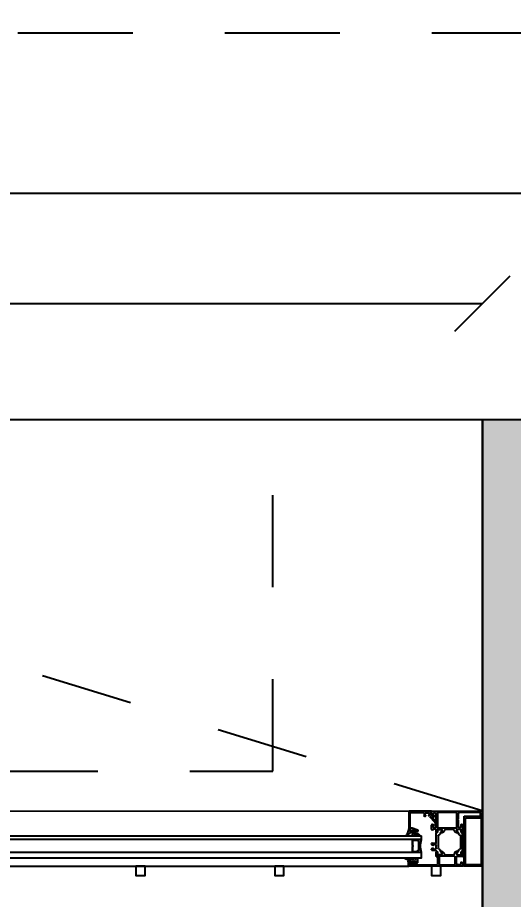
# Model space of a CAD drawing. Header units: metres. Extents: x 493 to 630, y -132 to -15.
# Drawn here: x 510.658 to 511.197, y -92.476 to -91.518 of the extents above; entities that cross this region are included whole.
import ezdxf

# ---------------------------------------------------------------- set-up
doc = ezdxf.new("R2010")
doc.units = ezdxf.units.M
doc.header["$MEASUREMENT"] = 0
doc.header["$PDMODE"] = 3
doc.linetypes.add('HIDDEN', pattern=[0.375, 0.25, -0.125])
doc.linetypes.add('HIDDEN2', pattern=[0.1875, 0.125, -0.0625])
for name, color, linetype in [('a_caramida', 2, 'Continuous'), ('a_cote_50', 9, 'Continuous'), ('a_gipscarton', 41, 'Continuous'), ('a_grinzi', 253, 'HIDDEN'), ('a_pereti_hasuri', 253, 'Continuous'), ('a_punctat', 40, 'HIDDEN2'), ('a_sticla', 4, 'Continuous'), ('a_tamplarie_ferestre', 6, 'Continuous'), ('a_vederi', 74, 'Continuous'), ('a_vederi subtiri', 124, 'Continuous')]:
    doc.layers.add(name, color=color, linetype=linetype)
doc.layers.add('a_suprafete', color=7, linetype='Continuous', plot=False)
doc.styles.get("Standard").update_dxf_attribs({"font": 'ARIALN.TTF'})
doc.dimstyles.new('50 cote', dxfattribs={"dimtxt": 0.09, "dimasz": 0.06, "dimexe": 0, "dimexo": 0, "dimgap": 0.018, "dimtad": 1, "dimdec": 1, "dimlfac": 100, "dimrnd": 0.5, "dimdsep": 46, "dimtxsty": 'Standard', "dimblk": 'OBLIQUE', "dimcen": 0.00045, "dimclrd": 256, "dimclrt": 4, "dimadec": 1, "dimazin": 0, "dimtfac": 1, "dimtdec": 1, "dimtix": 1, "dimtofl": 0, "dimtmove": 0, "dimatfit": 3, "dimldrblk": 'OBLIQUE', "dimfxl": 0, "dimtolj": 1, "dimtzin": 0, "dimarcsym": 0})

# ---------------------------------------------------------------- blocks, each defined once
blk = doc.blocks.new('_Oblique')
at = {"color": 0, "linetype": 'ByBlock', "lineweight": -2}
blk.add_line((-0.5, -0.5), (0.5, 0.5), dxfattribs=at)
blk = doc.blocks.new('*D393')
at = {"layer": 'a_cote_50', "lineweight": -2, "ltscale": 0.3}
blk.add_line((508.90846, -91.70837), (511.45846, -91.70837), dxfattribs=at)
at = {"layer": 'Defpoints', "color": 0, "ltscale": 0.3}
for p in [(508.90846, -91.60108), (511.45846, -91.60108), (511.45846, -91.70837)]:
    blk.add_point(p, dxfattribs=at)
at = {"layer": 'a_cote_50', "lineweight": -2, "ltscale": 0.3, "xscale": 0.06, "yscale": 0.06, "zscale": 0.06, "rotation": 180}
blk.add_blockref('_Oblique', (508.90846, -91.70837), dxfattribs=at)
at = {"layer": 'a_cote_50', "lineweight": -2, "ltscale": 0.3, "xscale": 0.06, "yscale": 0.06, "zscale": 0.06}
blk.add_blockref('_Oblique', (511.45846, -91.70837), dxfattribs=at)
at = {"layer": 'a_cote_50', "color": 4, "ltscale": 0.3, "insert": (510.18346, -91.64442), "char_height": 0.09, "attachment_point": 5}
blk.add_mtext('\\A1;255', dxfattribs=at)
blk = doc.blocks.new('*D396')
at = {"layer": 'a_cote_50', "lineweight": -2, "ltscale": 0.3}
blk.add_line((508.90846, -91.95453), (514.52278, -79.86453), dxfattribs=at)
at = {"layer": 'Defpoints', "color": 0, "ltscale": 0.3}
for p in [(514.52278, -79.86453), (514.52278, -79.86453), (508.90846, -91.95453)]:
    blk.add_point(p, dxfattribs=at)
at = {"layer": 'a_cote_50', "lineweight": -2, "ltscale": 0.3, "xscale": 0.06, "yscale": 0.06, "zscale": 0.06}
for p, rotation in [((514.52278, -79.86453), 65.09090529956146), ((508.90846, -91.95453), 245.0909052995615)]:
    blk.add_blockref('_Oblique', p, dxfattribs=dict(at, rotation=rotation))
at = {"layer": 'a_cote_50', "color": 4, "ltscale": 0.3, "insert": (511.95014, -85.25266), "char_height": 0.09, "attachment_point": 5, "rotation": 65.09091}
blk.add_mtext('\\A1;1333', dxfattribs=at)
blk = doc.blocks.new('*D397')
at = {"layer": 'a_cote_50', "lineweight": -2, "ltscale": 0.3}
blk.add_line((514.44846, -91.98453), (507.80846, -79.72914), dxfattribs=at)
at = {"layer": 'Defpoints', "color": 0, "ltscale": 0.3}
for p in [(507.80846, -79.72914), (507.80846, -79.72914), (514.44846, -91.98453)]:
    blk.add_point(p, dxfattribs=at)
at = {"layer": 'a_cote_50', "lineweight": -2, "ltscale": 0.3, "xscale": 0.06, "yscale": 0.06, "zscale": 0.06}
for p, rotation in [((507.80846, -79.72914), 118.4489404004919), ((514.44846, -91.98453), 298.4489404004919)]:
    blk.add_blockref('_Oblique', p, dxfattribs=dict(at, rotation=rotation))
at = {"layer": 'a_cote_50', "color": 4, "ltscale": 0.3, "insert": (510.99617, -85.47844), "char_height": 0.09, "attachment_point": 5, "rotation": 298.44894}
blk.add_mtext('\\A1;1394', dxfattribs=at)
blk = doc.blocks.new('*D551')
at = {"layer": 'a_cote_50', "lineweight": -2, "ltscale": 0.3}
blk.add_line((509.21346, -91.82833), (511.16346, -91.82833), dxfattribs=at)
at = {"layer": 'Defpoints', "color": 0, "ltscale": 0.3}
for p in [(511.16346, -91.82833), (509.21346, -91.93608), (511.16346, -91.93608)]:
    blk.add_point(p, dxfattribs=at)
at = {"layer": 'a_cote_50', "lineweight": -2, "ltscale": 0.3, "xscale": 0.06, "yscale": 0.06, "zscale": 0.06, "rotation": 180}
blk.add_blockref('_Oblique', (509.21346, -91.82833), dxfattribs=at)
at = {"layer": 'a_cote_50', "lineweight": -2, "ltscale": 0.3, "xscale": 0.06, "yscale": 0.06, "zscale": 0.06}
blk.add_blockref('_Oblique', (511.16346, -91.82833), dxfattribs=at)
at = {"layer": 'a_cote_50', "color": 4, "ltscale": 0.3, "char_height": 0.09, "attachment_point": 5}
for s, insert in [('\\A1;195', (510.18846, -91.76438)), ('\\A1;34', (510.18846, -91.89229))]:
    blk.add_mtext(s, dxfattribs=dict(at, insert=insert))
blk = doc.blocks.new('__4FAFA3F2_FC5C_44BB_A64D_ECB77A95FE74_')
at = {"layer": 'a_vederi subtiri'}
for p, q in [((-125.45, 67), (-125.45, 71)), ((-125.01, 71), (-125.01, 67)), ((-125.01, 66.81), (-125.01, 70.75)), ((-124.7, 66.81), (-124.7, 70.75)), ((-124.36, 71.5), (-123.26, 71.5)), ((-124.36, 71.14), (-119.03, 71.14)), ((-123.26, 71.5), (-123.04, 71.25)), ((-123.04, 71.25), (-122.83, 71.5)), ((-122.83, 71.5), (-118.89, 71.5)), ((-118.01, 71.5), (-114.08, 71.5)), ((-117.87, 71.14), (-112.54, 71.14)), ((-114.08, 71.5), (-113.86, 71.25)), ((-113.86, 71.25), (-113.64, 71.5)), ((-113.64, 71.5), (-112.54, 71.5)), ((-112.2, 70.75), (-112.2, 66.81)), ((-111.89, 67), (-111.89, 71)), ((-111.89, 70.75), (-111.89, 66.81)), ((-111.45, 71), (-111.45, 67)), ((-125.45, 61.5), (-125.45, 67)), ((-125.01, 67), (-125.01, 66.81)), ((-124.82, 66.28), (-123.45, 64.72)), ((-123.45, 64.72), (-124.82, 66.28)), ((-123.23, 64.97), (-124.6, 66.53)), ((-113.91, 64.86), (-122.99, 64.86)), ((-122.99, 64.5), (-113.91, 64.5)), ((-113.91, 64.5), (-122.99, 64.5)), ((-112.3, 66.53), (-113.67, 64.97)), ((-113.45, 64.72), (-112.08, 66.28)), ((-112.08, 66.28), (-113.45, 64.72)), ((-111.89, 66.81), (-111.89, 67)), ((-111.45, 67), (-111.45, 61.5))]:
    blk.add_line(p, q, dxfattribs=at)
at = {"layer": 'a_vederi subtiri', "extrusion": (2e-16, 2e-16, -1)}
for centre, radius, start, end in [((125.23, 71.03), 0.221, 352.37185, 187.62815), ((124.31, 70.79), 0.708, 356.44057, 85.93128), ((124.33, 70.77), 0.368, 356.44057, 85.93128), ((118.45, 71.68), 0.787, 223.03501, 316.96499), ((118.45, 71.76), 0.512, 210.75551, 329.24449), ((112.59, 70.79), 0.708, 94.06872, 183.55943), ((112.57, 70.77), 0.368, 94.06872, 183.55943), ((111.67, 71.03), 0.221, 352.37185, 187.62815), ((125.23, 66.97), 0.221, 172.37185, 7.62815), ((125.23, 66.97), 0.221, 172.37185, 7.62815), ((118.45, 44.3), 18.57, 67.85274, 112.14726), ((124.2, 66.8), 0.808, 319.63799, 0.51725), ((124.2, 66.8), 0.808, 319.63799, 0.51725), ((124.28, 66.81), 0.42, 319.63799, 0.51725), ((122.98, 65.12), 0.618, 270.77303, 319.8915), ((122.98, 65.12), 0.618, 270.77303, 319.8915), ((122.99, 65.18), 0.321, 270.77303, 319.8915), ((113.91, 65.18), 0.321, 220.1085, 269.22697), ((113.92, 65.12), 0.618, 220.1085, 269.22697), ((113.92, 65.12), 0.618, 220.1085, 269.22697), ((112.62, 66.81), 0.42, 179.48275, 220.36201), ((112.7, 66.8), 0.808, 179.48275, 220.36201), ((112.7, 66.8), 0.808, 179.48275, 220.36201), ((111.67, 66.97), 0.221, 172.37185, 7.62815), ((111.67, 66.97), 0.221, 172.37185, 7.62815)]:
    blk.add_arc(centre, radius, start, end, dxfattribs=at)
blk = doc.blocks.new('fvsdv')
at = {"layer": 'a_tamplarie_ferestre', "extrusion": (0, -1.5e-15, -1)}
blk.add_line((616.66148, -334.52871), (616.63741, -334.52871), dxfattribs=at)
at = {"layer": 'a_tamplarie_ferestre', "extrusion": (-2e-16, -2.00063e-16, -1)}
for points in [[(-616.63648, -334.46921), (-616.63648, -334.47321)], [(-616.69378, -334.47151), (-616.69378, -334.47321), (-616.69438, -334.47321), (-616.69548, -334.47211), (-616.69548, -334.46871), (-616.63698, -334.46871)], [(-616.63698, -334.47371), (-616.63828, -334.47371)], [(-616.63878, -334.47321), (-616.63878, -334.47271), (-616.63778, -334.47271), (-616.63778, -334.47101)], [(-616.63878, -334.47001), (-616.64278, -334.47001)], [(-616.64378, -334.47101), (-616.64378, -334.47271), (-616.64278, -334.47271), (-616.64278, -334.47321)], [(-616.64328, -334.47371), (-616.64608, -334.47371)], [(-616.64508, -334.47201), (-616.64508, -334.47081)], [(-616.64558, -334.47031), (-616.66148, -334.47031), (-616.66754, -334.47066)], [(-616.64608, -334.47251), (-616.64558, -334.47251)], [(-616.64658, -334.47321), (-616.64658, -334.47301)], [(-616.66848, -334.47166), (-616.66848, -334.47881)], [(-616.66988, -334.47901), (-616.66988, -334.47081)], [(-616.67038, -334.47031), (-616.68658, -334.47031)], [(-616.68708, -334.47081), (-616.68708, -334.47901)], [(-616.68848, -334.47871), (-616.68848, -334.47151)], [(-616.68948, -334.47051), (-616.69278, -334.47051)], [(-616.66648, -334.48492), (-616.66648, -334.48591), (-616.66218, -334.48591)], [(-616.66648, -334.47981), (-616.66648, -334.48121)], [(-616.66648, -334.48221), (-616.66648, -334.48409)], [(-616.66668, -334.48149), (-616.66668, -334.48194)], [(-616.66678, -334.48439), (-616.66776, -334.48439)], [(-616.66798, -334.47931), (-616.66698, -334.47931)], [(-616.66779, -334.48442), (-616.66698, -334.48442)], [(-616.66806, -334.48409), (-616.66806, -334.48133)], [(-616.66809, -334.48172), (-616.66809, -334.48412)], [(-616.66818, -334.48121), (-616.67248, -334.48121)], [(-616.67207, -334.48122), (-616.66859, -334.48122)], [(-616.68658, -334.47951), (-616.67038, -334.47951)], [(-616.67067, -334.48639), (-616.67277, -334.48275)], [(-616.67298, -334.48171), (-616.67298, -334.48241), (-616.6716, -334.48481)], [(-616.67648, -334.48121), (-616.68528, -334.48121)], [(-616.69016, -334.48481), (-616.68878, -334.48241), (-616.68878, -334.48171)], [(-616.69478, -334.47921), (-616.68898, -334.47921)], [(-616.69109, -334.48638), (-616.689, -334.48275)], [(-616.68928, -334.48121), (-616.69358, -334.48121)], [(-616.6897, -334.48122), (-616.69317, -334.48122)], [(-616.69367, -334.48172), (-616.69367, -334.48412)], [(-616.6937, -334.48133), (-616.6937, -334.48409)], [(-616.69397, -334.48442), (-616.69478, -334.48442)], [(-616.694, -334.48439), (-616.69498, -334.48439)], [(-616.69508, -334.48194), (-616.69508, -334.48149)], [(-616.69528, -334.48121), (-616.69528, -334.47971)], [(-616.69528, -334.48409), (-616.69528, -334.48221)], [(-616.69528, -334.48492), (-616.69528, -334.505)], [(-616.66168, -334.48641), (-616.66168, -334.48724)], [(-616.66168, -334.49258), (-616.66168, -334.49341)], [(-616.66218, -334.49391), (-616.66648, -334.49391), (-616.66648, -334.505)], [(-616.66242, -334.48821), (-616.66318, -334.48841), (-616.66318, -334.48741), (-616.66548, -334.48741)], [(-616.66548, -334.49241), (-616.66318, -334.49241), (-616.66318, -334.49141), (-616.66242, -334.49162)], [(-616.66648, -334.48841), (-616.66648, -334.49141)], [(-616.66868, -334.5016), (-616.66868, -334.48833)], [(-616.66919, -334.48746), (-616.67008, -334.48696)], [(-616.69258, -334.48746), (-616.69169, -334.48696)], [(-616.69308, -334.5016), (-616.69308, -334.48833)], [(-616.67008, -334.50297), (-616.66919, -334.50247)], [(-616.67277, -334.50717), (-616.67067, -334.50354)], [(-616.689, -334.50717), (-616.69109, -334.50354)], [(-616.69169, -334.50297), (-616.69258, -334.50246)], [(-616.66168, -334.50871), (-616.66168, -334.51321)], [(-616.66618, -334.50901), (-616.66318, -334.50901), (-616.66318, -334.50821), (-616.66218, -334.50821)], [(-616.66268, -334.51421), (-616.66318, -334.51421), (-616.66318, -334.51171)], [(-616.66418, -334.51071), (-616.66548, -334.51071)], [(-616.66648, -334.50583), (-616.66648, -334.50771)], [(-616.66648, -334.51171), (-616.66648, -334.51871)], [(-616.66668, -334.50799), (-616.66668, -334.50844)], [(-616.66776, -334.50553), (-616.66678, -334.50553)], [(-616.66698, -334.5055), (-616.66779, -334.5055)], [(-616.66798, -334.52661), (-616.66798, -334.51091)], [(-616.66806, -334.50859), (-616.66806, -334.50583)], [(-616.66809, -334.5058), (-616.66809, -334.5082)], [(-616.67248, -334.50871), (-616.66818, -334.50871)], [(-616.66848, -334.51041), (-616.68848, -334.51041)], [(-616.66859, -334.5087), (-616.67207, -334.5087)], [(-616.67159, -334.50511), (-616.67298, -334.50751), (-616.67298, -334.50821)], [(-616.67175, -334.50492), (-616.67171, -334.50491)], [(-616.68526, -334.50871), (-616.67652, -334.50871)], [(-616.68878, -334.50821), (-616.68878, -334.50751), (-616.69016, -334.50512)], [(-616.68898, -334.51091), (-616.68898, -334.52661)], [(-616.69358, -334.50871), (-616.68928, -334.50871)], [(-616.69316, -334.5087), (-616.6897, -334.5087)], [(-616.69048, -334.51871), (-616.69048, -334.51171)], [(-616.69148, -334.51071), (-616.69278, -334.51071)], [(-616.69367, -334.5058), (-616.69367, -334.5082)], [(-616.6937, -334.50583), (-616.6937, -334.50859)], [(-616.69378, -334.51171), (-616.69378, -334.51421), (-616.69428, -334.51421)], [(-616.69478, -334.5055), (-616.69397, -334.5055)], [(-616.69498, -334.50553), (-616.694, -334.50553)], [(-616.69508, -334.50844), (-616.69508, -334.50799)], [(-616.69528, -334.50771), (-616.69528, -334.50583)], [(-616.69528, -334.51321), (-616.69528, -334.50871)], [(-616.66648, -334.51971), (-616.66648, -334.52571)], [(-616.69048, -334.52601), (-616.69048, -334.51971)], [(-616.66318, -334.52571), (-616.66318, -334.52421), (-616.66258, -334.52421), (-616.66148, -334.52531), (-616.66148, -334.52871), (-616.71664, -334.52872), (-616.71664, -334.52532), (-616.71554, -334.52422), (-616.71494, -334.52422), (-616.71494, -334.52602)], [(-616.66548, -334.52671), (-616.66418, -334.52671)], [(-616.68848, -334.52711), (-616.66848, -334.52711)], [(-616.71394, -334.52702), (-616.69148, -334.52701)]]:
    blk.add_lwpolyline(points, dxfattribs=at)
at = {"layer": 'a_tamplarie_ferestre'}
for points in [[(616.69698, -334.52293), (616.71698, -334.52293), (616.71698, -334.46872), (616.69698, -334.46872)], [(616.69848, -334.52143), (616.71548, -334.52143), (616.71548, -334.47022), (616.69848, -334.47022)]]:
    blk.add_lwpolyline(points, close=True, dxfattribs=at)
at = {"layer": 'a_tamplarie_ferestre', "extrusion": (0, -1.5e-15, -1)}
for points in [[(-616.63691, -334.52825), (-616.63691, -334.50921)], [(-616.63741, -334.50871), (-616.63841, -334.50871)], [(-616.63891, -334.50821), (-616.63891, -334.50721)], [(-616.63941, -334.50671), (-616.64041, -334.50671)], [(-616.64658, -334.508), (-616.64059, -334.51018)], [(-616.64091, -334.50721), (-616.64091, -334.50797)], [(-616.64158, -334.50844), (-616.64624, -334.50674)], [(-616.64691, -334.50721), (-616.64691, -334.50753)], [(-616.6659, -334.51352), (-616.6659, -334.51464)], [(-616.65503, -334.52322), (-616.6554, -334.52385), (-616.6548, -334.52385), (-616.6548, -334.52625)], [(-616.6645, -334.52272), (-616.6645, -334.52366)], [(-616.6663, -334.51535), (-616.6663, -334.51864)], [(-616.6553, -334.52675), (-616.65882, -334.52675)], [(-616.65931, -334.52612), (-616.65879, -334.52418)], [(-616.66049, -334.52476), (-616.6612, -334.52738)], [(-616.66439, -334.52376), (-616.66154, -334.52351)]]:
    blk.add_lwpolyline(points, dxfattribs=at)
for points in [[(-616.64042, -334.51021), (-616.63891, -334.51021, -0.414205), (-616.63841, -334.51071), (-616.63841, -334.52568, -0.426752), (-616.63998, -334.52718), (-616.65302, -334.52677, -0.401735), (-616.6535, -334.52627), (-616.6535, -334.52344)], [(-616.65918, -334.52273), (-616.66481, -334.5171, -0.198912), (-616.6654, -334.51568), (-616.6654, -334.51352)], [(-616.66612, -334.51871), (-616.66578, -334.51832, -0.49304), (-616.66546, -334.51828), (-616.66247, -334.52127, -0.637079), (-616.66278, -334.52212), (-616.66404, -334.52222)]]:
    blk.add_lwpolyline(points, format="xyb", dxfattribs=at)
at = {"layer": 'a_tamplarie_ferestre', "extrusion": (-2e-16, -2.00063e-16, -1)}
for centre, radius, start, end in [((-616.63698, -334.46921), 0.0005, 359.99958, 90.00042), ((-616.63698, -334.47321), 0.0005, 269.99958, 0.00042), ((-616.63828, -334.47321), 0.0005, 179.99418, 270.00232), ((-616.64328, -334.47321), 0.0005, 270.00558, 359.99442), ((-616.64608, -334.47301), 0.0005, 89.99852, 180.00148), ((-616.64608, -334.47321), 0.0005, 179.99842, 270.00158), ((-616.66698, -334.47981), 0.0005, 0, 90), ((-616.66678, -334.48409), 0.0003, 270, 0), ((-616.66698, -334.48492), 0.0005, 0.00248, 90.00248), ((-616.66776, -334.48409), 0.0003, 180, 270), ((-616.66859, -334.48172), 0.0005, 0.00218, 90.00278), ((-616.67172, -334.48487), 0.000138, 264.37742, 30), ((-616.67124, -334.48004), 0.005, 197.747, 264.37742), ((-616.67193, -334.48221), 0.001, 98.18409, 212.7295), ((-616.69052, -334.48004), 0.005, 275.62258, 342.253), ((-616.69004, -334.48487), 0.000138, 150, 275.62258), ((-616.69397, -334.48412), 0.0003, 270, 0), ((-616.694, -334.48409), 0.0003, 270, 0), ((-616.69478, -334.47971), 0.0005, 89.99842, 180.00158), ((-616.69498, -334.48409), 0.0003, 180, 270), ((-616.66218, -334.48641), 0.0005, 0.0034, 89.99747), ((-616.66268, -334.48724), 0.001, 285.0628, 359.95479), ((-616.66268, -334.49258), 0.001, 0.03518, 74.94894), ((-616.66218, -334.49341), 0.0005, 270.00168, 359.99744), ((-616.66937, -334.48564), 0.0015, 210.00248, 242.00823), ((-616.69208, -334.48833), 0.001, 119.99988, 179.99995), ((-616.66937, -334.50429), 0.0015, 117.99673, 150.00248), ((-616.69208, -334.5016), 0.001, 180.00005, 240.00012), ((-616.66218, -334.50871), 0.0005, 359.99735, 90.00352), ((-616.66268, -334.51321), 0.001, 270.00501, 359.99499), ((-616.66698, -334.505), 0.0005, 270.00248, 0.00248), ((-616.66678, -334.50583), 0.0003, 0, 90), ((-616.66776, -334.50583), 0.0003, 90, 180), ((-616.66859, -334.5082), 0.0005, 270.00218, 0.00278), ((-616.67172, -334.50505), 0.000139, 335.93973, 86.61317), ((-616.67135, -334.50982), 0.00492, 94.73684, 162.71045), ((-616.67193, -334.50771), 0.001, 147.27546, 261.82087), ((-616.69041, -334.50978), 0.00488, 16.9544, 85.66035), ((-616.69005, -334.50505), 0.000137, 85.66035, 209.99992), ((-616.69397, -334.5058), 0.0003, 0, 90), ((-616.694, -334.50583), 0.0003, 0, 90), ((-616.69428, -334.51321), 0.001, 180.00197, 269.99803), ((-616.69498, -334.50583), 0.0003, 90, 180)]:
    blk.add_arc(centre, radius, start, end, dxfattribs=at)
at = {"layer": 'a_tamplarie_ferestre'}
for centre, radius, start, end in [((616.63878, -334.47101), 0.001, 90.00248, 179.99753), ((616.64278, -334.47101), 0.001, 359.99729, 90.00096), ((616.64558, -334.47081), 0.0005, 89.99958, 180.00043), ((616.64558, -334.47201), 0.0005, 180.00031, 269.99969), ((616.66748, -334.47166), 0.001, 359.99933, 86.73072), ((616.67038, -334.47081), 0.0005, 90, 180), ((616.68658, -334.47081), 0.0005, 0, 90), ((616.68948, -334.47151), 0.001, 90.00114, 179.99887), ((616.69278, -334.47151), 0.001, 359.99822, 90.00178), ((616.6664, -334.48148), 0.000279, 358.83541, 73.58012), ((616.6664, -334.48195), 0.000279, 286.42459, 1.16287), ((616.66779, -334.48412), 0.0003, 269.99752, 359.99752), ((616.66798, -334.47881), 0.0005, 270, 0), ((616.66818, -334.48133), 0.00012, 90, 180), ((616.67038, -334.47901), 0.0005, 180, 270), ((616.67248, -334.48171), 0.0005, 0, 90), ((616.67648, -334.48171), 0.0005, 90, 162.253), ((616.68528, -334.48171), 0.0005, 17.747, 90), ((616.68658, -334.47901), 0.0005, 270, 0), ((616.68898, -334.47871), 0.0005, 179.99958, 270.00042), ((616.68928, -334.48171), 0.0005, 90, 180), ((616.68984, -334.48221), 0.001, 98.18161, 212.72702), ((616.69317, -334.48172), 0.0005, 359.9997, 90.0003), ((616.69358, -334.48133), 0.00012, 0, 90), ((616.69478, -334.48492), 0.0005, 359.99969, 90.00031), ((616.69536, -334.48148), 0.000279, 106.41988, 181.16459), ((616.69536, -334.48195), 0.000279, 178.83713, 253.57541), ((616.66548, -334.48841), 0.001, 359.99852, 90.00191), ((616.66548, -334.49141), 0.001, 270.0063, 359.99326), ((616.66968, -334.48833), 0.001, 119.30387, 179.99752), ((616.69239, -334.48563), 0.0015, 210, 242.00575), ((616.66968, -334.5016), 0.001, 179.99752, 240.69117), ((616.69239, -334.50429), 0.0015, 117.99425, 150), ((616.63741, -334.50921), 0.0005, 90.00115, 179.99906), ((616.63941, -334.50721), 0.0005, 90.0007, 179.99952), ((616.64041, -334.50721), 0.0005, 0.00089, 89.99911), ((616.64042, -334.50971), 0.0005, 270, 290.01025), ((616.64641, -334.50721), 0.0005, 0, 110.01142), ((616.64641, -334.50753), 0.0005, 290.01025, 0), ((616.66418, -334.51171), 0.001, 90.00501, 179.99499), ((616.66565, -334.5135), 0.00025, 356.4446, 183.5554), ((616.66548, -334.51171), 0.001, 0.00337, 89.99663), ((616.66618, -334.50871), 0.0003, 270.02914, 359.97436), ((616.6664, -334.50798), 0.000279, 358.83713, 73.57541), ((616.6664, -334.50845), 0.000279, 286.41988, 1.16459), ((616.66779, -334.5058), 0.0003, 359.99752, 89.99752), ((616.66848, -334.51091), 0.0005, 90.00031, 179.99969), ((616.66818, -334.50859), 0.00012, 180, 270.0001), ((616.67248, -334.50821), 0.0005, 269.99852, 0.0006), ((616.67652, -334.50821), 0.0005, 197.28955, 270), ((616.68526, -334.50821), 0.0005, 270, 343.0456), ((616.68848, -334.51091), 0.0005, 0.00031, 89.99969), ((616.68928, -334.50821), 0.0005, 179.9994, 270.00148), ((616.68984, -334.50771), 0.001, 147.27298, 261.81839), ((616.69148, -334.51171), 0.001, 89.99822, 180.00178), ((616.69278, -334.51171), 0.001, 0.00108, 89.99881), ((616.69317, -334.5082), 0.000505, 269.43243, 359.43303), ((616.69358, -334.50859), 0.00012, 269.9999, 0), ((616.69478, -334.505), 0.0005, 269.99969, 0.00031), ((616.69536, -334.50798), 0.000279, 106.42459, 181.16287), ((616.69536, -334.50845), 0.000279, 178.83541, 253.58012), ((616.6543, -334.52356), 0.000809, 25.0969, 171.18062), ((616.66024, -334.52379), 0.0015, 134.99921, 194.9998), ((616.664, -334.52272), 0.0005, 0.00017, 85.00023), ((616.6662, -334.51864), 0.0001, 222.14405, 0), ((616.66598, -334.51534), 0.000319, 358.96375, 59.24615), ((616.66596, -334.51921), 0.000725, 316.38842, 43.61158), ((616.69101, -334.51921), 0.000725, 136.39586, 223.60414), ((616.63741, -334.52821), 0.0005, 180.00022, 269.99969), ((616.66418, -334.52571), 0.001, 180.00538, 269.99505), ((616.6644, -334.52366), 0.0001, 264.94662, 0), ((616.66548, -334.52571), 0.001, 270.00314, 359.9973), ((616.66848, -334.52661), 0.0005, 180.00031, 269.99969), ((616.68848, -334.52661), 0.0005, 270.00031, 359.99969), ((616.69148, -334.52601), 0.001, 180.00035, 269.99965), ((616.71394, -334.52602), 0.001, 270.00332, 359.99679)]:
    blk.add_arc(centre, radius, start, end, dxfattribs=at)
at = {"layer": 'a_tamplarie_ferestre', "extrusion": (0, -1.5e-15, -1)}
for centre, radius, start, end in [((-616.63841, -334.50821), 0.0005, 179.99978, 270.00022), ((-616.64141, -334.50797), 0.0005, 250.0616, 359.95715), ((-616.6664, -334.51464), 0.0005, 300.75385, 0.00001), ((-616.6553, -334.52625), 0.0005, 269.99988, 0.00032), ((-616.65882, -334.52625), 0.0005, 165.0007, 269.99714), ((-616.66146, -334.5245), 0.001, 344.99983, 95.00009), ((-616.66168, -334.52725), 0.0005, 293.2396, 344.99551)]:
    blk.add_arc(centre, radius, start, end, dxfattribs=at)
at = {"layer": 'a_vederi subtiri'}
blk.add_line((616.65079, -334.49771), (616.65079, -334.50171), dxfattribs=at)
at = {"layer": 'a_vederi subtiri', "extrusion": (-2e-16, -3.00063e-16, -1)}
for points in [[(-616.63633, -334.47351), (-616.63626, -334.47448)], [(-616.63863, -334.47401), (-616.63673, -334.47401), (-616.63673, -334.47311)], [(-616.64006, -334.47086), (-616.63902, -334.4719)], [(-616.63963, -334.4727), (-616.63963, -334.47401)], [(-616.64205, -334.47071), (-616.64041, -334.47071)], [(-616.64043, -334.47431), (-616.64043, -334.47241)], [(-616.64093, -334.47191), (-616.64153, -334.47191)], [(-616.64153, -334.47481), (-616.64093, -334.47481)], [(-616.64203, -334.47241), (-616.64203, -334.47431)], [(-616.64345, -334.4719), (-616.64241, -334.47086)], [(-616.64283, -334.47401), (-616.64283, -334.4727)], [(-616.64593, -334.47401), (-616.64383, -334.47401)], [(-616.64557, -334.47733), (-616.64623, -334.47631), (-616.64623, -334.47431)], [(-616.63319, -334.47751), (-616.63559, -334.47751)], [(-616.63428, -334.47653), (-616.6332, -334.47666)], [(-616.63736, -334.47674), (-616.63796, -334.47608)], [(-616.63883, -334.47641), (-616.63883, -334.4771)], [(-616.63961, -334.47724), (-616.63986, -334.47658)], [(-616.64061, -334.47658), (-616.64086, -334.47724)], [(-616.64161, -334.47724), (-616.64186, -334.47658)], [(-616.64261, -334.47658), (-616.64286, -334.47724)], [(-616.64361, -334.47724), (-616.64386, -334.47658)], [(-616.64461, -334.47658), (-616.64486, -334.47725)]]:
    blk.add_lwpolyline(points, dxfattribs=at)
at = {"layer": 'a_vederi subtiri'}
for points in [[(616.63553, -334.50176), (616.63555, -334.50225)], [(616.63555, -334.50226), (616.63553, -334.50177)], [(616.63764, -334.50176), (616.63558, -334.50176)], [(616.64327, -334.50511), (616.64536, -334.50355)], [(616.64536, -334.50356), (616.64327, -334.50511)], [(616.63606, -334.5061), (616.6365, -334.50803)], [(616.63686, -334.50826), (616.63825, -334.50799)], [(616.63849, -334.50765), (616.63838, -334.50675)], [(616.64267, -334.50531), (616.63864, -334.50531)], [(616.63864, -334.50531), (616.64267, -334.50531)], [(616.63867, -334.50641), (616.64087, -334.50641)], [(616.64115, -334.50661), (616.64152, -334.50762)], [(616.6418, -334.50781), (616.64205, -334.50781)]]:
    blk.add_lwpolyline(points, dxfattribs=at)
for centre, radius, start, end in [((616.63401, -334.4743), 0.00225, 276.72175, 355.40115), ((616.63913, -334.47401), 0.0005, 180.05663, 359.94337), ((616.63933, -334.4727), 0.0003, 0, 99.73965), ((616.64093, -334.47241), 0.0005, 90.02048, 179.97952), ((616.64093, -334.47431), 0.0005, 180.01634, 269.98366), ((616.64153, -334.47241), 0.0005, 0.01964, 89.98036), ((616.64153, -334.47431), 0.0005, 269.99969, 0.00031), ((616.64313, -334.4727), 0.0003, 80.26203, 180), ((616.64333, -334.47401), 0.0005, 180.05659, 359.94341), ((616.63833, -334.47641), 0.0005, 0.05782, 137.96206), ((616.64023, -334.47673), 0.0004, 20.9654, 159.0346), ((616.64223, -334.47673), 0.0004, 20.9654, 159.0346), ((616.64423, -334.47673), 0.0004, 20.9654, 159.0346), ((616.63111, -334.50723), 0.00508, 12.85188, 43.55871), ((616.63655, -334.50221), 0.001, 182.725, 242.2797), ((616.63422, -334.50663), 0.004, 29.32869, 62.2797), ((616.65548, -334.51773), 0.01634, 116.73936, 136.44887), ((616.64897, -334.50847), 0.0061, 93.39751, 126.30317), ((616.63864, -334.50431), 0.001, 201.39645, 270), ((616.63867, -334.50671), 0.0003, 90, 187.20768), ((616.64087, -334.50671), 0.0003, 19.99984, 90), ((616.64204, -334.5041), 0.000476, 197.91606, 321.43148), ((616.64267, -334.50431), 0.001, 270, 307.01547)]:
    blk.add_arc(centre, radius, start, end, dxfattribs=at)
at = {"layer": 'a_vederi subtiri', "extrusion": (-2e-16, -3.00063e-16, -1)}
for centre, radius, start, end in [((-616.63673, -334.47351), 0.000399, 359.9047, 90.0953), ((-616.63923, -334.47211), 0.0003, 260.26035, 44.8904), ((-616.64041, -334.47121), 0.0005, 45.00011, 90), ((-616.64205, -334.47121), 0.0005, 90, 134.99989), ((-616.64324, -334.47211), 0.0003, 135.11132, 279.73797), ((-616.64594, -334.47431), 0.000299, 89.76963, 180.23037), ((-616.6332, -334.47708), 0.000426, 270.20371, 90.87281), ((-616.63559, -334.47511), 0.0024, 222.67354, 270), ((-616.63923, -334.4771), 0.0004, 200.9654, 0), ((-616.64123, -334.4771), 0.0004, 200.9654, 339.0346), ((-616.64323, -334.4771), 0.0004, 200.9654, 339.0346), ((-616.64524, -334.47711), 0.0004, 213.17476, 339.0346)]:
    blk.add_arc(centre, radius, start, end, dxfattribs=at)
at = {"layer": 'a_vederi subtiri', "extrusion": (3.62955e-27, -6.27398e-20, -1)}
for centre, radius, start, end in [((-616.63562, -334.50292), 0.00116, 315.56928, 85.46842), ((-616.63562, -334.50291), 0.00116, 85.46842, 88.24774), ((-616.63655, -334.50221), 0.001, 297.7203, 357.275), ((-616.63422, -334.50664), 0.004, 117.7203, 150.67131), ((-616.63764, -334.50476), 0.003, 89.98311, 102.01382), ((-616.63781, -334.50593), 0.00413, 96.35686, 155.88354), ((-616.64787, -334.50875), 0.00699, 38.56852, 90.33264), ((-616.64897, -334.50848), 0.0061, 53.69683, 86.60249), ((-616.64792, -334.50246), 0.000698, 89.60247, 173.54748), ((-616.64792, -334.50246), 0.000698, 173.54748, 253.05884), ((-616.63679, -334.50796), 0.0003, 257.64351, 347.23477), ((-616.63864, -334.50431), 0.001, 270, 338.60355), ((-616.63819, -334.50769), 0.0003, 171.88201, 259.00591), ((-616.6418, -334.50751), 0.0003, 270, 340.01256), ((-616.64205, -334.50751), 0.0003, 230.99177, 270), ((-616.6328, -334.49609), 0.015, 223.77188, 230.99177), ((-616.64267, -334.50431), 0.001, 232.98453, 270)]:
    blk.add_arc(centre, radius, start, end, dxfattribs=at)
at = {"xscale": -0.001000000000008328, "yscale": 0.001000000000008328, "zscale": 0.001000000000008328, "rotation": 90}
blk.add_blockref('__4FAFA3F2_FC5C_44BB_A64D_ECB77A95FE74_', (616.71229, -334.60916), dxfattribs=at)
blk = doc.blocks.new('tampalrie subsol')
at = {"layer": 'a_punctat', "ltscale": 0.5}
blk.add_line((511.16311, -92.37958), (510.23055, -92.09327), dxfattribs=at)
at = {"layer": 'a_sticla'}
blk.add_lwpolyline([(511.09726, -92.4106), (510.21947, -92.4105), (510.21947, -92.4065), (511.09726, -92.4066)], dxfattribs=at)
blk.add_lwpolyline([(511.09726, -92.4246), (510.21947, -92.4245), (510.21947, -92.4305), (511.09726, -92.4306)], close=True, dxfattribs=at)
at = {"layer": 'a_vederi subtiri'}
blk.add_line((510.23335, -92.4395), (511.08346, -92.4396), dxfattribs=at)
blk.add_lwpolyline([(510.23284, -92.37946), (511.08386, -92.3796)], dxfattribs=at)
at = {"layer": 'a_gipscarton', "xscale": -0.9999999999999988, "rotation": 180.0033459392064}
blk.add_blockref('fvsdv', (-105.53399, -426.94432), dxfattribs=at)

msp = doc.modelspace()

# ---------------------------------------------------------------- hatches: boundary and pattern name
at = {"layer": 'a_pereti_hasuri', "ltscale": 0.3}
h = msp.add_hatch(dxfattribs=at)
h.set_pattern_fill('ANSI33', color=256, scale=0.25, style=0)
h.set_pattern_definition([(45, (-4876.954644, 8292.469365), (-0.04419417382, 0.04419417382), []), (45, (-4876.91045, 8292.469365), (-0.04419417382, 0.04419417382), [0.03125, -0.015625])])
h.paths.add_polyline_path([(515.41347, -80.08953), (515.18778, -80.08953), (515.18778, -85.58953), (515.93778, -85.58953), (515.93778, -85.92453), (515.04778, -85.92453), (515.04778, -89.43453), (515.82778, -89.43453), (515.82778, -89.73453), (515.09778, -89.73453), (515.09778, -89.84453), (514.52278, -89.84453), (514.52278, -79.86453), (514.22479, -79.86453), (514.22479, -79.38958), (515.41347, -79.38958)])
h.paths.add_polyline_path([(511.21479, -79.38958), (511.21479, -79.87453), (511.51479, -79.87453), (511.51479, -80.29453), (511.96479, -80.29453), (511.96479, -79.86453), (512.26479, -79.86453), (512.26479, -79.38958)])
h.paths.add_polyline_path([(509.25479, -79.38958), (504.21498, -79.38958), (504.84374, -83.8123), (505.39114, -83.7324), (505.38017, -83.65453), (507.34017, -83.65453), (507.34017, -84.21453), (507.63017, -84.21453), (507.63017, -84.4319), (507.80846, -84.4319), (507.80846, -82.46934), (507.67005, -82.46934), (507.67005, -82.69914), (507.54005, -82.69914), (507.54005, -83.17914), (505.31005, -83.17914), (504.82005, -79.72914), (507.53005, -79.72914), (507.53005, -80.02414), (507.67005, -80.02414), (507.67005, -81.46934), (507.80846, -81.46934), (507.80846, -79.72914), (508.50479, -79.72914), (508.50479, -80.31453), (508.95479, -80.31453), (508.95479, -79.87453), (509.25479, -79.87453)])
h.paths.add_polyline_path([(505.82553, -86.81701), (505.57243, -85.01972), (505.02671, -85.09937), (505.28217, -86.89631)])
h.paths.add_polyline_path([(506.20971, -89.54007), (506.18993, -89.40453), (507.3665, -89.40453), (507.3665, -89.55453), (508.55926, -89.55453), (508.55926, -90.70453), (508.90846, -90.70453), (508.90846, -89.42453), (507.80846, -89.42453), (507.80846, -85.37453), (507.63017, -85.37453), (507.63017, -88.09453), (507.32712, -88.09453), (507.32712, -88.67453), (506.08712, -88.67453), (506.00682, -88.10432), (505.46515, -88.18338), (505.66923, -89.61896)])
h.paths.add_polyline_path([(509.21346, -92.79458), (509.21346, -91.95453), (508.90846, -91.95453), (508.90846, -91.53453), (508.4665, -91.53453), (508.4665, -91.98453), (507.8165, -91.98453), (507.8165, -91.28453), (507.3665, -91.28453), (507.3665, -91.98453), (506.5665, -91.98453), (506.39747, -90.82644), (505.85221, -90.90603), (506.12025, -92.79458)])
h.paths.add_polyline_path([(512.20346, -92.79458), (512.20346, -91.98453), (511.91846, -91.98453), (511.91846, -91.53453), (511.45846, -91.53453), (511.45846, -91.95453), (511.16346, -91.95453), (511.16346, -92.79458)])
h.paths.add_polyline_path([(515.23346, -92.79458), (515.23346, -92.19453), (514.92846, -92.19453), (514.92846, -91.53453), (514.44846, -91.53453), (514.44846, -91.98453), (514.15346, -91.98453), (514.15346, -92.79458)])

# ---------------------------------------------------------------- linework, layer by layer
at = {"layer": 'a_caramida', "ltscale": 0.3}
msp.add_lwpolyline([(512.20346, -92.79458), (512.20346, -91.98453), (511.91846, -91.98453), (511.91846, -91.53453), (511.45846, -91.53453), (511.45846, -91.95453), (511.16346, -91.95453), (511.16346, -92.79458)], close=True, dxfattribs=at)
at = {"layer": 'a_cote_50', "ltscale": 0.3}
for points in [[(510.79679, -92.43958), (510.78679, -92.43958), (510.78679, -92.44958), (510.79679, -92.44958)], [(510.94762, -92.43958), (510.93762, -92.43958), (510.93762, -92.44958), (510.94762, -92.44958)], [(511.11818, -92.43958), (511.10818, -92.43958), (511.10818, -92.44958), (511.11818, -92.44958)]]:
    msp.add_lwpolyline(points, close=True, dxfattribs=at)
at = {"layer": 'a_grinzi', "ltscale": 0.5}
msp.add_line((511.45846, -91.53453), (508.90846, -91.53453), dxfattribs=at)
at = {"layer": 'a_punctat', "ltscale": 0.5}
msp.add_lwpolyline([(509.44548, -91.95453), (509.44548, -92.33641), (510.93548, -92.33641), (510.93548, -91.95453)], dxfattribs=at)
at = {"layer": 'a_suprafete', "ltscale": 0.3}
msp.add_lwpolyline([(514.44846, -91.98453), (511.91846, -91.98453), (511.91846, -91.53453), (511.45846, -91.53453), (511.45846, -91.95453), (508.90846, -91.95453), (508.90846, -89.42453), (507.80846, -89.42453), (507.80846, -79.72914), (508.50479, -79.72914), (508.50479, -80.31453), (508.95479, -80.31453), (508.95479, -79.87453), (511.51479, -79.87453), (511.51479, -80.29453), (511.96479, -80.29453), (511.96479, -79.86453), (514.52278, -79.86453), (514.52278, -89.84453), (514.52278, -91.53453), (514.44846, -91.53453)], close=True, dxfattribs=at)
at = {"layer": 'a_vederi', "ltscale": 0.3}
msp.add_lwpolyline([(509.21332, -92.78875), (511.16346, -92.78875), (511.16346, -91.95453), (509.21332, -91.95453)], close=True, dxfattribs=at)

# ---------------------------------------------------------------- block references
at = {"layer": 'a_tamplarie_ferestre'}
msp.add_blockref('tampalrie subsol', (0, 0), dxfattribs=at)

# ---------------------------------------------------------------- dimensions: what is measured, and where the dimension line sits
at = {"layer": 'a_cote_50', "ltscale": 0.3}
for base, p1, p2, angle, picture, middle in [((507.80846, -79.72914), (514.44846, -91.98453), (507.80846, -79.72914), 118.44894, '*D397', (510.93994, -85.5089)), ((514.52278, -79.86453), (508.90846, -91.95453), (514.52278, -79.86453), 65.09091, '*D396', (512.00815, -85.2796))]:
    dim = msp.add_linear_dim(base=base, p1=p1, p2=p2, angle=angle, dimstyle='50 cote', dxfattribs=at)
    dim.commit()
    dim.dimension.update_dxf_attribs({"geometry": picture, "text_midpoint": middle, "dimtype": 129})
dim = msp.add_linear_dim(base=(511.45846, -91.70837), p1=(508.90846, -91.60108), p2=(511.45846, -91.60108), dimstyle='50 cote', dxfattribs=at)
dim.commit()
dim.dimension.update_dxf_attribs({"geometry": '*D393', "text_midpoint": (510.18346, -91.64442)})
dim = msp.add_linear_dim(base=(511.16346, -91.82833), p1=(509.21346, -91.93608), p2=(511.16346, -91.93608), text='<>\\X34', dimstyle='50 cote', dxfattribs=at)
dim.commit()
dim.dimension.update_dxf_attribs({"geometry": '*D551', "text_midpoint": (510.18846, -91.82833)})

doc.saveas('drawing.dxf')
